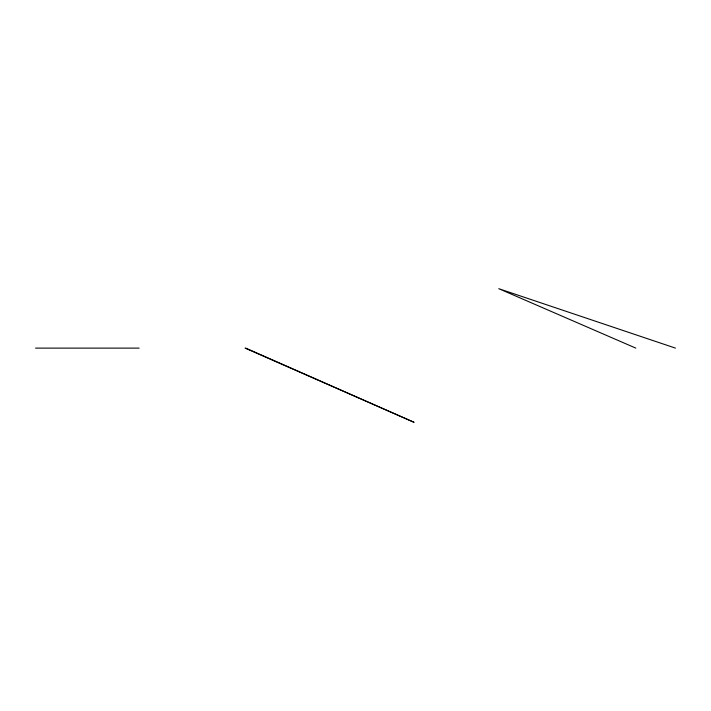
<?xml version="1.0" encoding="UTF-8"?>
<svg xmlns="http://www.w3.org/2000/svg" width="711" height="711" viewBox="0 0 711 711"><rect width="100%" height="100%" fill="white"/><g stroke="black" fill="none" stroke-linecap="round" stroke-linejoin="round"><path stroke-width="1.07" d="M35.55 348.114L139.125 348.114M675.45 348.114L498.767 288.684L635.812 348.114M245.073 348.114L414.086 422.316L245.775 348.114"/></g></svg>
